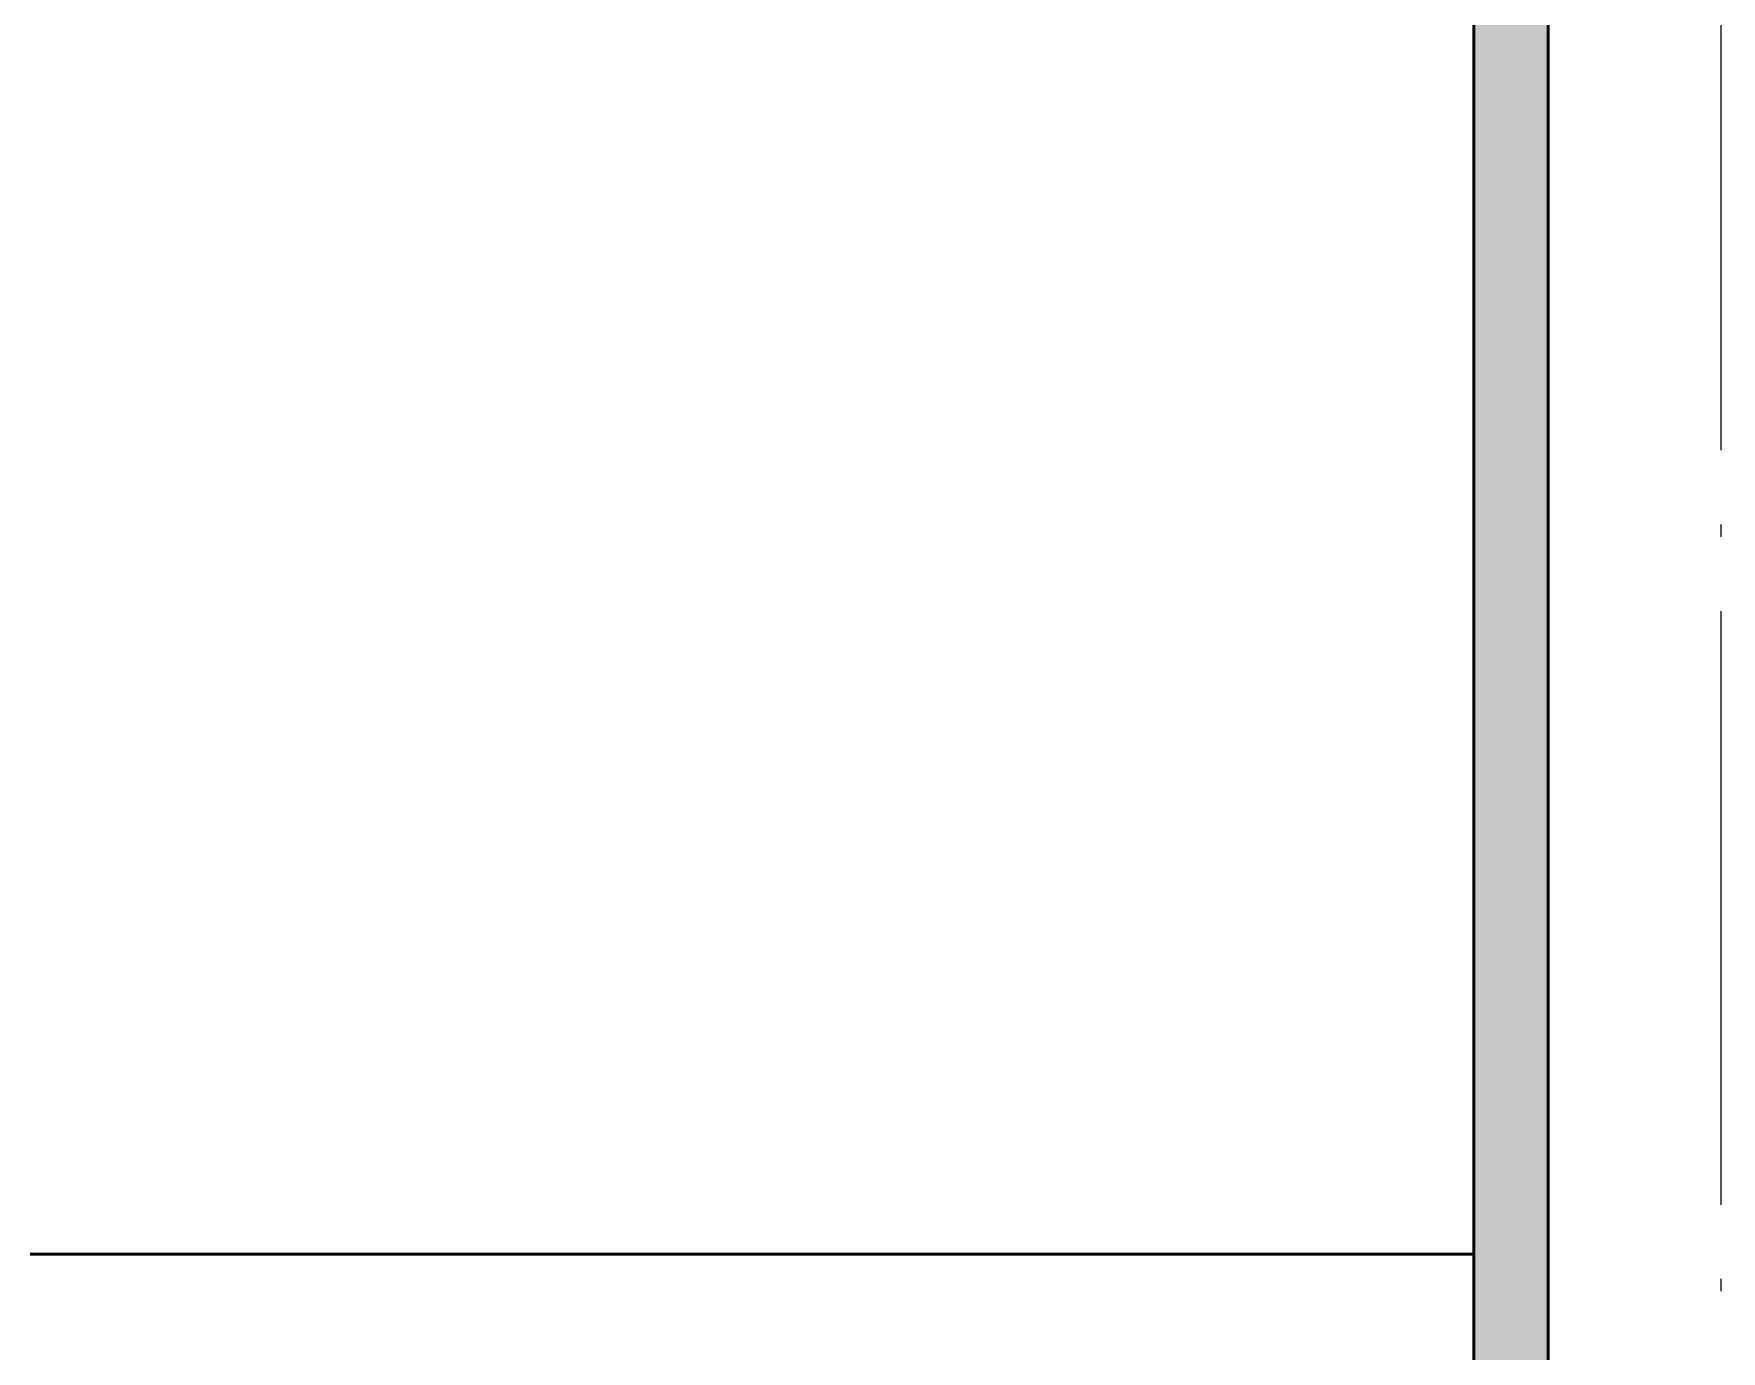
# Model space of a CAD drawing. Header units: millimetres. Extents: x 0 to 594, y 0 to 420.
# Drawn here: x 67.94 to 85, y 348.42 to 361.74 of the extents above; entities that cross this region are included whole.
import ezdxf

# ---------------------------------------------------------------- set-up
doc = ezdxf.new("R2010")
doc.units = ezdxf.units.MM
doc.linetypes.add('ISO04-TRAZO-PUNTO', pattern=[7.625, 6, -0.75, 0.125, -0.75])
for name, color, linetype, lineweight in [('01-VISIBLE', 7, 'CONTINUOUS', 50), ('03-EJE', 1, 'ISO04-TRAZO-PUNTO', 25), ('05-RAYADO', 8, 'CONTINUOUS', 25)]:
    doc.layers.add(name, color=color, linetype=linetype, lineweight=lineweight)

msp = doc.modelspace()

# ---------------------------------------------------------------- hatches: boundary and pattern name
at = {"layer": '05-RAYADO'}
h = msp.add_hatch(color=7, dxfattribs=at)
h.dxf.hatch_style = 1
h.paths.add_polyline_path([(83.25, 49.755), (82.5, 49.755), (82.5, 373.345), (83.25, 373.345)])

# ---------------------------------------------------------------- linework, layer by layer
at = {"layer": '01-VISIBLE'}
for p, q in [((82.5, 49.755), (82.5, 373.345)), ((83.25, 49.755), (83.25, 373.345))]:
    msp.add_line(p, q, dxfattribs=at)
msp.add_lwpolyline([(82.5, 349.405), (82.35, 349.405), (82.199, 349.405), (82.049, 349.405), (81.898, 349.405), (81.748, 349.405), (81.597, 349.405), (81.447, 349.405), (81.296, 349.405), (81.146, 349.405), (80.995, 349.405), (80.845, 349.405), (80.694, 349.405), (80.544, 349.405), (80.393, 349.405), (80.243, 349.405), (80.092, 349.405), (79.942, 349.405), (79.791, 349.405), (79.641, 349.405), (79.49, 349.405), (79.34, 349.405), (79.189, 349.405), (79.039, 349.405), (78.888, 349.405), (78.738, 349.405), (78.587, 349.405), (78.437, 349.405), (78.286, 349.405), (78.136, 349.405), (77.985, 349.405), (77.835, 349.405), (77.684, 349.405), (77.534, 349.405), (77.383, 349.405), (77.233, 349.405), (77.082, 349.405), (76.932, 349.405), (76.781, 349.405), (76.631, 349.405), (76.48, 349.405), (76.33, 349.405), (76.179, 349.405), (76.029, 349.405), (75.878, 349.405), (75.728, 349.405), (75.577, 349.405), (75.427, 349.405), (75.276, 349.405), (75.126, 349.405), (74.975, 349.405), (74.825, 349.405), (74.674, 349.405), (74.524, 349.405), (74.373, 349.405), (74.223, 349.405), (74.072, 349.405), (73.922, 349.405), (73.771, 349.405), (73.621, 349.405), (73.47, 349.405), (73.32, 349.405), (73.169, 349.405), (73.019, 349.405), (72.868, 349.405), (72.718, 349.405), (72.567, 349.405), (72.417, 349.405), (72.266, 349.405), (72.116, 349.405), (71.965, 349.405), (71.815, 349.405), (71.664, 349.405), (71.514, 349.405), (71.363, 349.405), (71.213, 349.405), (71.062, 349.405), (70.912, 349.405), (70.761, 349.405), (70.611, 349.405), (70.46, 349.405), (70.31, 349.405), (70.159, 349.405), (70.009, 349.405), (69.858, 349.405), (69.708, 349.405), (69.557, 349.405), (69.407, 349.405), (69.256, 349.405), (69.106, 349.405), (68.955, 349.405), (68.805, 349.405), (68.654, 349.405), (68.504, 349.405), (68.353, 349.405), (68.203, 349.405), (68.052, 349.405), (67.902, 349.405)], dxfattribs=at)
at = {"layer": '03-EJE'}
msp.add_line((85, 29.655), (85, 384.345), dxfattribs=at)

doc.saveas('drawing.dxf')
